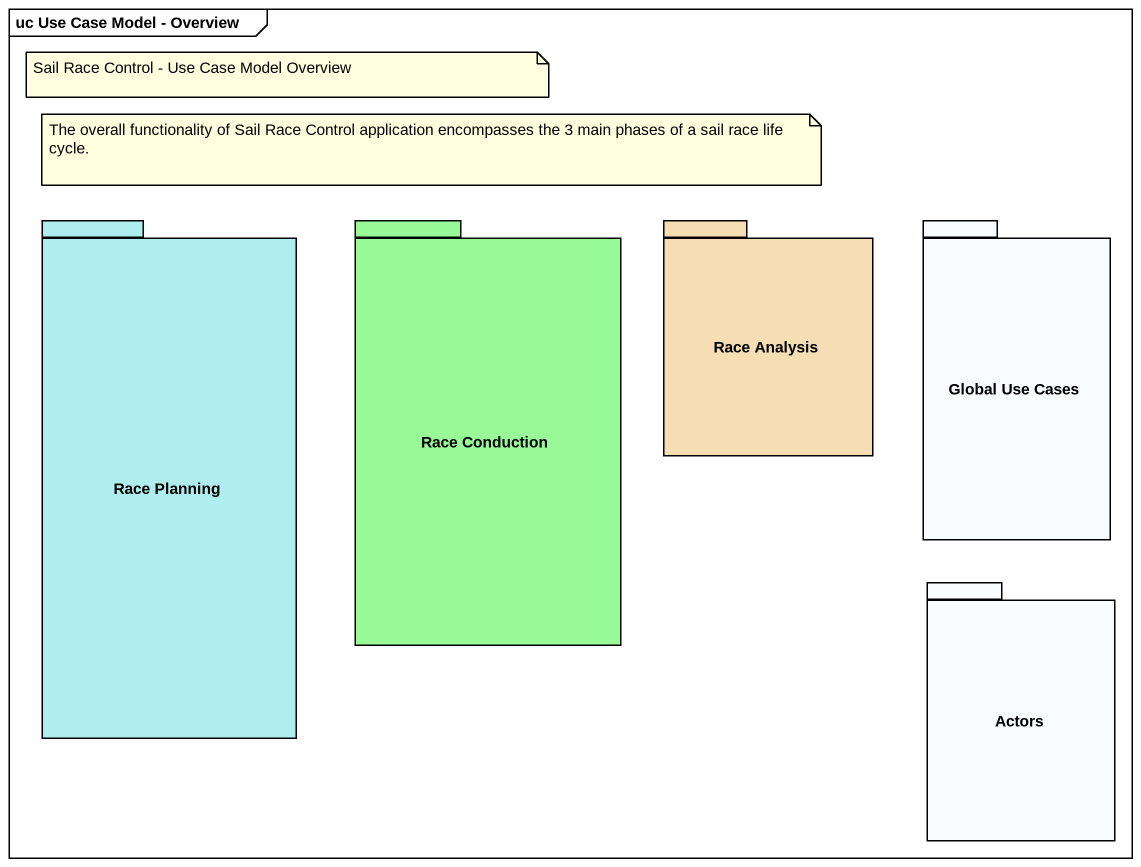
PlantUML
@startuml
mainframe uc Use Case Model - Overview
package "Race Planning" as Race_Planning #AFEEEE {
}
package "Race Conduction" as Race_Conduction #98FB98 {
}
package "Race Analysis" as Race_Analysis #F5DEB3 {
}
package "Global Use Cases" as Global_Use_Cases {
}
package Actors {
}
note as N1
  Sail Race Control - Use Case Model Overview
end note
note as N2
  The overall functionality of Sail Race Control application encompasses the 3 main phases of a sail race life cycle.
end note
@enduml
